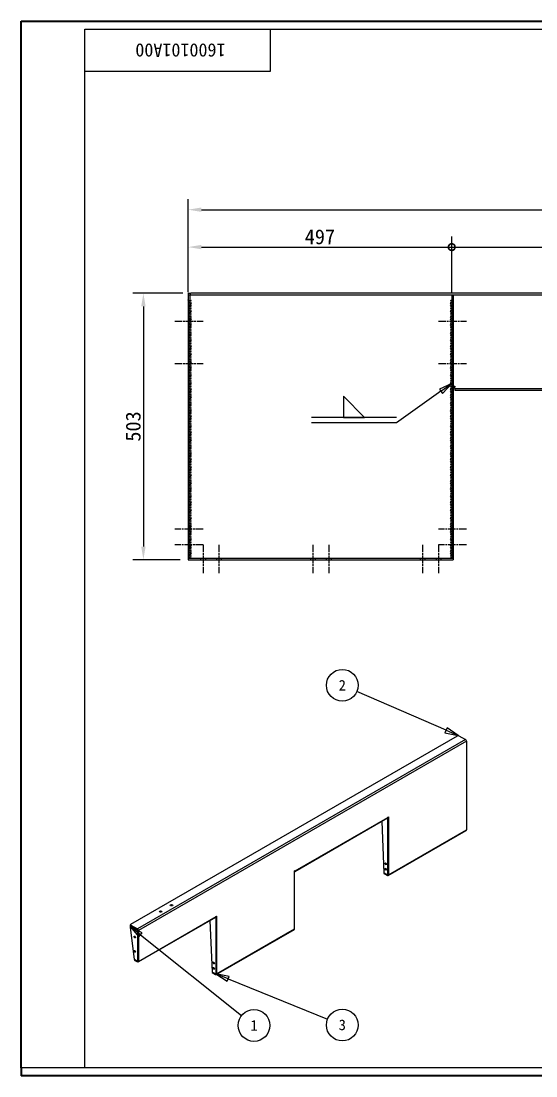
# Model space of a CAD drawing. Header units: millimetres. Extents: x 60 to 2915, y 55 to 2045.
# Drawn here: x 60 to 1031, y 55 to 2045 of the extents above; entities that cross this region are included whole.
import ezdxf

# ---------------------------------------------------------------- set-up
doc = ezdxf.new("R2010")
doc.units = ezdxf.units.MM
doc.header["$LTSCALE"] = 10
doc.linetypes.add('CHAIN', pattern=[0.3543, 0.2362, -0.0295, 0.0591, -0.0295])
doc.linetypes.add('DASHED', pattern=[0.2067, 0.1654, -0.0413])
for name, color, linetype, lineweight, true_color in [('中心线 (ISO)', 1, 'CHAIN', 18, 0xff0000), ('尺寸 (ISO)', 7, 'Continuous', 18, 0x008000), ('符号 (ISO)', 7, 'Continuous', 18, 0x008000), ('隐藏 (ISO)', 5, 'DASHED', 18, 0x0000ff)]:
    doc.layers.add(name, color=color, linetype=linetype, lineweight=lineweight, true_color=true_color)
for name, color, linetype, lineweight in [('可见 (ISO)', 7, 'Continuous', 25), ('可见窄的 (ISO)', 7, 'Continuous', 18), ('图框 (ISO)', 7, 'Continuous', 35)]:
    doc.layers.add(name, color=color, linetype=linetype, lineweight=lineweight)
doc.styles.add('文本样式74', font='SimSun.ttf')
doc.styles.add('最新国标', font='simfang.ttf')
doc.styles.add('注释文本 (ISO)', font='simfang.ttf')
doc.dimstyles.new('默认 (GB)', dxfattribs={"dimscale": 10, "dimtxt": 2.8, "dimasz": 2.5, "dimexe": 2, "dimexo": 1.5, "dimgap": 0.5, "dimtad": 1, "dimtoh": 1, "dimdsep": 46, "dimtxsty": '最新国标', "dimcen": 0.09, "dimdle": 10, "dimclrd": 256, "dimclre": 256, "dimclrt": 256, "dimaunit": 1, "dimadec": 3, "dimazin": 2, "dimtfac": 0.535714, "dimtdec": 3, "dimtmove": 0, "dimatfit": 3, "dimfxl": 0, "dimtolj": 1, "dimlwd": -1, "dimlwe": -1, "dimarcsym": 0})

# ---------------------------------------------------------------- blocks, each defined once
blk = doc.blocks.new('图框 最新国标')
at = {"layer": '图框 (ISO)'}
for p, q in [((6, 7), (6, 204.5)), ((6, 204.5), (291.5, 204.5)), ((291.5, 204.5), (291.5, 5.5)), ((6, 7), (6, 5.5)), ((6, 7), (6, 5.5)), ((291.5, 5.5), (6, 5.5))]:
    blk.add_line(p, q, dxfattribs=at)
at = {"layer": '图框 (ISO)', "color": 7, "linetype": 'Continuous', "lineweight": 25}
for p, q in [((18, 203), (290, 203)), ((18, 7), (18, 203)), ((18, 203), (290, 203)), ((53, 203), (53, 195)), ((290, 203), (290, 7)), ((290, 203), (290, 7)), ((53, 195), (18, 195)), ((290, 7), (6, 7)), ((290, 7), (18, 7))]:
    blk.add_line(p, q, dxfattribs=at)
at = {"layer": '图框 (ISO)', "style": '文本样式74'}
blk.add_attdef('零件代号_001', (44.55, 200.25), '', height=2.5, rotation=180, dxfattribs=at)
blk = doc.blocks.new('_DotSmall')
at = {"color": 0, "linetype": 'ByBlock', "const_width": 0.5}
blk.add_lwpolyline([(-0.0625, 0, 1), (0.0625, 0, 1)], format="xyb", close=True, dxfattribs=at)
blk = doc.blocks.new('*D5')
at = {"layer": 'Defpoints', "color": 0, "transparency": 16777216}
for p in [(872.1, 1618.6), (375.1, 1518.6), (872.1, 1518.6)]:
    blk.add_point(p, dxfattribs=at)
at = {"layer": '尺寸 (ISO)', "color": 116, "true_color": 0x00803f, "transparency": 16777216}
for p, q in [((375.1, 1533.6), (375.1, 1638.6)), ((872.1, 1533.6), (872.1, 1638.6)), ((400.1, 1618.6), (872.1, 1618.6))]:
    blk.add_line(p, q, dxfattribs=at)
blk.add_solid([(400.1, 1622.8), (400.1, 1614.5), (375.1, 1618.6)], dxfattribs=at)
at = {"layer": '尺寸 (ISO)', "color": 116, "true_color": 0x00803f, "transparency": 16777216, "xscale": 25, "yscale": 25, "zscale": 25}
blk.add_blockref('_DotSmall', (872.1, 1618.6), dxfattribs=at)
at = {"layer": '尺寸 (ISO)', "transparency": 16777216, "insert": (623.5, 1637.8), "char_height": 28, "attachment_point": 5, "style": '最新国标'}
blk.add_mtext('\\A1;497', dxfattribs=at)
blk = doc.blocks.new('*D7')
at = {"layer": 'Defpoints', "color": 0, "transparency": 16777216}
for p in [(1475.1, 1618.6), (872.1, 1518.6), (1475.1, 1518.6)]:
    blk.add_point(p, dxfattribs=at)
at = {"layer": '尺寸 (ISO)', "color": 116, "true_color": 0x00803f, "transparency": 16777216}
for p, q in [((872.1, 1533.6), (872.1, 1638.6)), ((1475.1, 1533.6), (1475.1, 1638.6)), ((872.1, 1618.6), (1475.1, 1618.6))]:
    blk.add_line(p, q, dxfattribs=at)
at = {"layer": '尺寸 (ISO)', "color": 116, "true_color": 0x00803f, "transparency": 16777216, "xscale": 25, "yscale": 25, "zscale": 25, "rotation": 180}
blk.add_blockref('_DotSmall', (872.1, 1618.6), dxfattribs=at)
at = {"layer": '尺寸 (ISO)', "color": 116, "true_color": 0x00803f, "transparency": 16777216, "xscale": 25, "yscale": 25, "zscale": 25}
blk.add_blockref('_DotSmall', (1475.1, 1618.6), dxfattribs=at)
at = {"layer": '尺寸 (ISO)', "transparency": 16777216, "insert": (1173.7, 1637.8), "char_height": 28, "attachment_point": 5, "style": '最新国标'}
blk.add_mtext('\\A1;603', dxfattribs=at)
blk = doc.blocks.new('*D10')
at = {"layer": 'Defpoints', "color": 0, "transparency": 16777216}
for p in [(380.1, 1531.7), (290.6, 1028.7), (375.1, 1028.7)]:
    blk.add_point(p, dxfattribs=at)
at = {"layer": '尺寸 (ISO)', "color": 116, "true_color": 0x00803f, "transparency": 16777216}
for p, q in [((365.1, 1531.7), (270.6, 1531.7)), ((290.6, 1506.7), (290.6, 1053.7)), ((360.1, 1028.7), (270.6, 1028.7))]:
    blk.add_line(p, q, dxfattribs=at)
for points in [[(286.5, 1506.7), (294.8, 1506.7), (290.6, 1531.7)], [(286.5, 1053.7), (294.8, 1053.7), (290.6, 1028.7)]]:
    blk.add_solid(points, dxfattribs=at)
at = {"layer": '尺寸 (ISO)', "transparency": 16777216, "insert": (271.5, 1280.2), "char_height": 28, "attachment_point": 5, "rotation": 90, "style": '最新国标'}
blk.add_mtext('\\A1;503', dxfattribs=at)
blk = doc.blocks.new('引出序号1')
at = {"layer": '符号 (ISO)'}
for p, q in [((86.14, 70.7), (69.31, 78.01)), ((86.33, 71.16), (85.94, 70.24)), ((85.94, 70.24), (88.43, 69.7)), ((86.14, 70.7), (88.43, 69.7)), ((88.43, 69.7), (86.33, 71.16))]:
    blk.add_line(p, q, dxfattribs=at)
at = {"layer": '符号 (ISO)', "flags": 128}
blk.add_lwpolyline([(85.94, 70.24), (88.43, 69.7), (86.33, 71.16), (85.94, 70.24)], dxfattribs=at)
at = {"layer": '符号 (ISO)'}
blk.add_circle((66.57, 79.2), 3, dxfattribs=at)
blk.add_solid([(85.94, 70.24), (88.43, 69.7), (86.33, 71.16), (85.94, 70.24)], dxfattribs=at)
at = {"layer": '符号 (ISO)', "insert": (66.57, 79.2), "char_height": 2, "attachment_point": 5, "style": '注释文本 (ISO)'}
blk.add_mtext('2', dxfattribs=at)
blk = doc.blocks.new('引出序号2')
at = {"layer": '符号 (ISO)'}
for p, q in [((28.51, 32.12), (26.56, 33.68)), ((28.82, 32.51), (26.56, 33.68)), ((26.56, 33.68), (28.2, 31.73)), ((28.2, 31.73), (28.82, 32.51)), ((28.51, 32.12), (47.58, 16.88))]:
    blk.add_line(p, q, dxfattribs=at)
at = {"layer": '符号 (ISO)', "flags": 128}
blk.add_lwpolyline([(28.82, 32.51), (26.56, 33.68), (28.2, 31.73), (28.82, 32.51)], dxfattribs=at)
at = {"layer": '符号 (ISO)'}
blk.add_circle((49.92, 15.02), 3, dxfattribs=at)
blk.add_solid([(28.82, 32.51), (26.56, 33.68), (28.2, 31.73), (28.82, 32.51)], dxfattribs=at)
at = {"layer": '符号 (ISO)', "insert": (49.92, 15.02), "char_height": 2, "attachment_point": 5, "style": '注释文本 (ISO)'}
blk.add_mtext('1', dxfattribs=at)
blk = doc.blocks.new('引出序号3')
at = {"layer": '符号 (ISO)'}
for p, q in [((45.04, 23.81), (42.72, 24.75)), ((45.22, 24.28), (42.72, 24.75)), ((42.72, 24.75), (44.85, 23.35)), ((44.85, 23.35), (45.22, 24.28)), ((45.04, 23.81), (63.79, 16.22))]:
    blk.add_line(p, q, dxfattribs=at)
at = {"layer": '符号 (ISO)', "flags": 128}
blk.add_lwpolyline([(45.22, 24.28), (42.72, 24.75), (44.85, 23.35), (45.22, 24.28)], dxfattribs=at)
at = {"layer": '符号 (ISO)'}
blk.add_circle((66.57, 15.1), 3, dxfattribs=at)
blk.add_solid([(45.22, 24.28), (42.72, 24.75), (44.85, 23.35), (45.22, 24.28)], dxfattribs=at)
at = {"layer": '符号 (ISO)', "insert": (66.57, 15.11), "char_height": 2, "attachment_point": 5, "style": '注释文本 (ISO)'}
blk.add_mtext('3', dxfattribs=at)
blk = doc.blocks.new('Caterpillar1')
at = {"layer": '符号 (ISO)'}
for centre in [(37.81, 152.19), (37.81, 151.89), (37.81, 151.59), (37.81, 151.29), (37.81, 150.99), (37.81, 150.69), (37.81, 150.39), (37.81, 150.09), (37.81, 149.79), (37.81, 149.49), (37.81, 149.19), (37.81, 148.89), (37.81, 148.59), (37.81, 148.29), (37.81, 147.99), (37.81, 147.69), (37.81, 147.39), (37.81, 147.09), (37.81, 146.79), (37.81, 146.49), (37.81, 146.18), (37.81, 145.88), (37.81, 145.58), (37.81, 145.28), (37.81, 144.98), (37.81, 144.68), (37.81, 144.38), (37.81, 144.08), (37.81, 143.78), (37.81, 143.48), (37.81, 143.18), (37.81, 142.88), (37.81, 142.58), (37.81, 142.28), (37.81, 141.98), (37.81, 141.68), (37.81, 141.38), (37.81, 141.08), (37.81, 140.78), (37.81, 140.48), (37.81, 140.18), (37.81, 139.88), (37.81, 139.58), (37.81, 139.28), (37.81, 138.98), (37.81, 138.68), (37.81, 138.38), (37.81, 138.08), (37.81, 137.78), (37.81, 137.47), (37.81, 137.17), (37.81, 136.87), (37.81, 136.57), (37.81, 136.27), (37.81, 135.97), (37.81, 135.67), (37.81, 135.37), (37.81, 135.07), (37.81, 134.77), (37.81, 134.47), (37.81, 134.17), (37.81, 133.87), (37.81, 133.57), (37.81, 133.27), (37.81, 132.97), (37.81, 132.67), (37.81, 132.37), (37.81, 132.07), (37.81, 131.77), (37.81, 131.47), (37.81, 131.17), (37.81, 130.87), (37.81, 130.57), (37.81, 130.27), (37.81, 129.97), (37.81, 129.67), (37.81, 129.37), (37.81, 129.06), (37.81, 128.76), (37.81, 128.46), (37.81, 128.16), (37.81, 127.86), (37.81, 127.56), (37.81, 127.26), (37.81, 126.96), (37.81, 126.66), (37.81, 126.36), (37.81, 126.06), (37.81, 125.76), (37.81, 125.46), (37.81, 125.16), (37.81, 124.86), (37.81, 124.56), (37.81, 124.26), (37.81, 123.96), (37.81, 123.66), (37.81, 123.36), (37.81, 123.06), (37.81, 122.76), (37.81, 122.46), (37.81, 122.16), (37.81, 121.86), (37.81, 121.56), (37.81, 121.26), (37.81, 120.96), (37.81, 120.65), (37.81, 120.35), (37.81, 120.05), (37.81, 119.75), (37.81, 119.45), (37.81, 119.15), (37.81, 118.85), (37.81, 118.55), (37.81, 118.25), (37.81, 117.95), (37.81, 117.65), (37.81, 117.35), (37.81, 117.05), (37.81, 116.75), (37.81, 116.45), (37.81, 116.15), (37.81, 115.85), (37.81, 115.55), (37.81, 115.25), (37.81, 114.95), (37.81, 114.65), (37.81, 114.35), (37.81, 114.05), (37.81, 113.75), (37.81, 113.45), (37.81, 113.15), (37.81, 112.85), (37.81, 112.55), (37.81, 112.25), (37.81, 111.94), (37.81, 111.64), (37.81, 111.34), (37.81, 111.04), (37.81, 110.74), (37.81, 110.44), (37.81, 110.14), (37.81, 109.84), (37.81, 109.54), (37.81, 109.24), (37.81, 108.94), (37.81, 108.64), (37.81, 108.34), (37.81, 108.04), (37.81, 107.74), (37.81, 107.44), (37.81, 107.14), (37.81, 106.84), (37.81, 106.54), (37.81, 106.24), (37.81, 105.94), (37.81, 105.64), (37.81, 105.34), (37.81, 105.04), (37.81, 104.74), (37.81, 104.44), (37.81, 104.14), (37.81, 103.84)]:
    blk.add_arc(centre, 0.45, 228.1897, 311.8103, dxfattribs=at)
blk = doc.blocks.new('Caterpillar2')
at = {"layer": '符号 (ISO)'}
for centre in [(87.21, 152.19), (87.21, 151.89), (87.21, 151.59), (87.21, 151.29), (87.21, 150.99), (87.21, 150.69), (87.21, 150.39), (87.21, 150.09), (87.21, 149.79), (87.21, 149.49), (87.21, 149.19), (87.21, 148.89), (87.21, 148.59), (87.21, 148.29), (87.21, 147.99), (87.21, 147.69), (87.21, 147.39), (87.21, 147.09), (87.21, 146.79), (87.21, 146.49), (87.21, 146.18), (87.21, 145.88), (87.21, 145.58), (87.21, 145.28), (87.21, 144.98), (87.21, 144.68), (87.21, 144.38), (87.21, 144.08), (87.21, 143.78), (87.21, 143.48), (87.21, 143.18), (87.21, 142.88), (87.21, 142.58), (87.21, 142.28), (87.21, 141.98), (87.21, 141.68), (87.21, 141.38), (87.21, 141.08), (87.21, 140.78), (87.21, 140.48), (87.21, 140.18), (87.21, 139.88), (87.21, 139.58), (87.21, 139.28), (87.21, 138.98), (87.21, 138.68), (87.21, 138.38), (87.21, 138.08), (87.21, 137.78), (87.21, 137.47), (87.21, 137.17), (87.21, 136.87), (87.21, 136.57), (87.21, 136.27), (87.21, 135.97), (87.21, 135.67), (87.21, 135.37), (87.21, 135.07), (87.21, 134.77), (87.21, 134.47), (87.21, 134.17), (87.21, 133.87), (87.21, 133.57), (87.21, 133.27), (87.21, 132.97), (87.21, 132.67), (87.21, 132.37), (87.21, 132.07), (87.21, 131.77), (87.21, 131.47), (87.21, 131.17), (87.21, 130.87), (87.21, 130.57), (87.21, 130.27), (87.21, 129.97), (87.21, 129.67), (87.21, 129.37), (87.21, 129.06), (87.21, 128.76), (87.21, 128.46), (87.21, 128.16), (87.21, 127.86), (87.21, 127.56), (87.21, 127.26), (87.21, 126.96), (87.21, 126.66), (87.21, 126.36), (87.21, 126.06), (87.21, 125.76), (87.21, 125.46), (87.21, 125.16), (87.21, 124.86), (87.21, 124.56), (87.21, 124.26), (87.21, 123.96), (87.21, 123.66), (87.21, 123.36), (87.21, 123.06), (87.21, 122.76), (87.21, 122.46), (87.21, 122.16), (87.21, 121.86), (87.21, 121.56), (87.21, 121.26), (87.21, 120.96), (87.21, 120.65), (87.21, 120.35), (87.21, 120.05), (87.21, 119.75), (87.21, 119.45), (87.21, 119.15), (87.21, 118.85), (87.21, 118.55), (87.21, 118.25), (87.21, 117.95), (87.21, 117.65), (87.21, 117.35), (87.21, 117.05), (87.21, 116.75), (87.21, 116.45), (87.21, 116.15), (87.21, 115.85), (87.21, 115.55), (87.21, 115.25), (87.21, 114.95), (87.21, 114.65), (87.21, 114.35), (87.21, 114.05), (87.21, 113.75), (87.21, 113.45), (87.21, 113.15), (87.21, 112.85), (87.21, 112.55), (87.21, 112.25), (87.21, 111.94), (87.21, 111.64), (87.21, 111.34), (87.21, 111.04), (87.21, 110.74), (87.21, 110.44), (87.21, 110.14), (87.21, 109.84), (87.21, 109.54), (87.21, 109.24), (87.21, 108.94), (87.21, 108.64), (87.21, 108.34), (87.21, 108.04), (87.21, 107.74), (87.21, 107.44), (87.21, 107.14), (87.21, 106.84), (87.21, 106.54), (87.21, 106.24), (87.21, 105.94), (87.21, 105.64), (87.21, 105.34), (87.21, 105.04), (87.21, 104.74), (87.21, 104.44), (87.21, 104.14), (87.21, 103.84)]:
    blk.add_arc(centre, 0.45, 228.1897, 311.8103, dxfattribs=at)
blk = doc.blocks.new('*D20')
at = {"layer": 'Defpoints', "color": 0, "transparency": 16777216}
for p in [(2475.1, 1689.2), (375.1, 1518.6), (2475.1, 1525.7)]:
    blk.add_point(p, dxfattribs=at)
at = {"layer": '尺寸 (ISO)', "color": 116, "true_color": 0x00803f, "transparency": 16777216}
for p, q in [((375.1, 1533.6), (375.1, 1709.2)), ((2475.1, 1540.7), (2475.1, 1709.2)), ((400.1, 1689.2), (2450.1, 1689.2))]:
    blk.add_line(p, q, dxfattribs=at)
for points in [[(400.1, 1693.4), (400.1, 1685), (375.1, 1689.2)], [(2450.1, 1693.4), (2450.1, 1685), (2475.1, 1689.2)]]:
    blk.add_solid(points, dxfattribs=at)
at = {"layer": '尺寸 (ISO)', "transparency": 16777216, "insert": (1425.1, 1708.4), "char_height": 28, "attachment_point": 5, "style": '最新国标'}
blk.add_mtext('\\A1;2100', dxfattribs=at)
blk = doc.blocks.new('焊接符号标识符1')
at = {"layer": '符号 (ISO)'}
for p, q in [((87.21, 136.12), (84.88, 135.08)), ((85.17, 134.67), (87.21, 136.12)), ((85.46, 134.27), (87.21, 136.12)), ((70.77, 129.74), (66.77, 133.74)), ((66.77, 133.74), (66.77, 129.74)), ((85.17, 134.67), (76.77, 128.69)), ((84.88, 135.08), (85.46, 134.27)), ((66.77, 129.74), (70.77, 129.74)), ((76.77, 128.69), (60.77, 128.69))]:
    blk.add_line(p, q, dxfattribs=at)
at = {"layer": '符号 (ISO)', "linetype": 'DASHED', "ltscale": 12.901145}
blk.add_line((76.77, 129.74), (60.77, 129.74), dxfattribs=at)
at = {"layer": '符号 (ISO)', "flags": 128}
blk.add_lwpolyline([(85.46, 134.27), (87.21, 136.12), (84.88, 135.08), (85.46, 134.27)], dxfattribs=at)
at = {"layer": '符号 (ISO)'}
blk.add_solid([(85.46, 134.27), (87.21, 136.12), (84.88, 135.08), (85.46, 134.27)], dxfattribs=at)

msp = doc.modelspace()

# ---------------------------------------------------------------- linework, layer by layer
at = {"layer": '中心线 (ISO)', "ltscale": 5.889299}
for p, q in [((350.054, 1478.749), (403.054, 1478.749)), ((847.054, 1478.749), (900.054, 1478.749)), ((350.054, 1398.749), (403.054, 1398.749)), ((847.054, 1398.749), (900.054, 1398.749)), ((403.054, 1086.749), (350.054, 1086.749)), ((900.054, 1086.749), (847.054, 1086.749)), ((403.054, 1056.749), (350.054, 1056.749)), ((403.054, 1056.749), (403.054, 1003.749)), ((433.054, 1056.749), (433.054, 1003.749)), ((610.054, 1056.749), (610.054, 1003.749)), ((640.054, 1056.749), (640.054, 1003.749)), ((817.054, 1056.749), (817.054, 1003.749)), ((847.054, 1056.749), (847.054, 1003.749)), ((900.054, 1056.749), (847.054, 1056.749))]:
    msp.add_line(p, q, dxfattribs=at)
at = {"layer": '可见 (ISO)'}
for p, q in [((375.054, 1531.749), (380.054, 1531.749)), ((375.054, 1531.749), (375.054, 1528.749)), ((375.054, 1528.749), (375.054, 1518.877)), ((375.054, 1528.749), (378.054, 1528.749)), ((375.054, 1518.621), (375.054, 1518.877)), ((375.054, 1518.621), (375.054, 1031.749)), ((380.054, 1528.749), (378.054, 1528.749)), ((378.054, 1528.749), (378.054, 1518.877)), ((378.054, 1518.877), (378.054, 1518.621)), ((378.054, 1518.621), (378.054, 1031.749)), ((2470.054, 1531.749), (380.054, 1531.749)), ((380.054, 1528.749), (2470.054, 1528.749)), ((872.054, 1528.749), (872.054, 1518.877)), ((872.054, 1528.749), (875.054, 1528.749)), ((872.054, 1518.621), (872.054, 1518.877)), ((872.054, 1518.621), (872.054, 1031.749)), ((875.054, 1528.749), (875.054, 1518.877)), ((875.054, 1518.877), (875.054, 1518.621)), ((875.054, 1518.621), (875.054, 1031.749)), ((875.054, 1356.249), (878.054, 1356.249)), ((878.054, 1356.249), (878.054, 1354.749)), ((878.054, 1351.749), (878.054, 1354.749)), ((878.054, 1351.749), (1472.054, 1351.749)), ((878.054, 1351.749), (878.054, 1348.749)), ((878.054, 1348.749), (1472.054, 1348.749)), ((375.054, 1031.749), (875.054, 1031.749)), ((375.054, 1031.749), (375.054, 1028.749)), ((375.054, 1031.749), (378.054, 1031.749)), ((375.054, 1028.749), (875.054, 1028.749)), ((872.054, 1031.749), (875.054, 1031.749)), ((875.054, 1031.749), (875.054, 1028.749)), ((267.036, 341.162), (882.808, 696.678)), ((885.754, 696.678), (898.128, 689.534)), ((899.896, 686.472), (899.896, 519.431)), ((576.172, 440.549), (751.181, 541.59)), ((751.698, 543.245), (752.582, 543.755)), ((751.698, 542.735), (751.698, 543.245)), ((751.698, 434.889), (751.698, 542.735)), ((751.698, 435.57), (751.698, 542.735)), ((752.582, 543.755), (752.582, 434.379)), ((740.124, 535.207), (744.333, 438.121)), ((752.064, 433.234), (899.378, 518.286)), ((575.805, 441.693), (576.689, 442.204)), ((575.805, 332.317), (575.805, 441.693)), ((576.689, 442.204), (576.689, 441.693)), ((750.814, 434.379), (744.333, 438.121)), ((744.333, 438.121), (744.333, 437.1)), ((744.333, 438.121), (750.225, 434.719)), ((744.333, 437.1), (750.814, 433.358)), ((751.698, 434.865), (751.267, 434.616)), ((266.425, 339.789), (265.562, 339.291)), ((278.821, 331.636), (265.562, 339.291)), ((265.562, 339.291), (265.562, 336.016)), ((266.425, 340.312), (266.425, 339.291)), ((267.036, 339.461), (279.41, 332.317)), ((267.036, 338.44), (279.41, 331.296)), ((280.66, 269.935), (427.09, 354.476)), ((416.034, 348.093), (420.242, 251.007)), ((427.608, 356.131), (428.492, 356.642)), ((427.608, 355.621), (427.608, 356.131)), ((427.608, 247.775), (427.608, 355.621)), ((427.608, 248.456), (427.608, 355.621)), ((428.492, 356.642), (428.492, 247.265)), ((265.579, 335.754), (272.928, 274.822)), ((280.294, 329.765), (280.294, 271.59)), ((280.294, 272.27), (280.294, 329.085)), ((281.178, 329.255), (281.178, 271.08)), ((427.974, 246.121), (575.288, 331.172)), ((272.928, 274.822), (278.821, 271.42)), ((273.791, 274.324), (273.791, 273.801)), ((279.41, 271.08), (274.401, 273.971)), ((274.401, 272.951), (279.41, 270.059)), ((280.294, 271.565), (279.862, 271.317)), ((426.724, 247.265), (420.242, 251.007)), ((420.242, 251.007), (420.242, 249.987)), ((420.242, 251.007), (426.135, 247.605)), ((420.242, 249.987), (426.724, 246.244)), ((427.607, 247.751), (427.176, 247.502))]:
    msp.add_line(p, q, dxfattribs=at)
for centre, major_axis, start_param, end_param in [((884.281, 695.828), (2.083, 0), 0.78539816, 2.35619449), ((898.128, 687.493), (1.25, -2.165), 0.78539816, 2.35619449), ((749.931, 543.755), (1.25, -2.165), 0, 0.78539816), ((898.128, 520.451), (1.25, -2.165), 0, 0.78539816), ((574.922, 442.714), (1.25, -2.165), 6.02138592, 7.06858347), ((748.163, 455.642), (0.938, -1.624), 3.63247533, 5.79230263), ((748.163, 445.436), (0.938, -1.624), 3.63247533, 5.79230263), ((750.225, 436.42), (1.042, -1.804), 5.49778714, 7.06858347), ((750.814, 435.399), (0.625, -1.083), 5.49778714, 7.06858347), ((750.814, 435.399), (1.25, -2.165), 5.49778714, 7.06858347), ((323.015, 363.956), (-2.292, 0), 3.53755322, 5.88722474), ((343.639, 375.863), (-2.292, 0), 3.53755322, 5.88722474), ((268.509, 340.312), (-2.083, 0), 5.49778714, 7.06858347), ((268.509, 339.291), (-2.083, 0), 0, 0.78539816), ((425.84, 356.642), (1.25, -2.165), 0, 0.78539816), ((267.036, 335.165), (-1.042, 1.804), 0.78539816, 0.93399529), ((275.285, 317.688), (0.938, -1.624), 3.63247533, 5.79230263), ((278.821, 329.935), (1.042, -1.804), 0.78539816, 2.35619449), ((279.41, 330.276), (1.25, -2.165), 0.78539816, 2.35619449), ((279.41, 330.276), (0.625, -1.083), 0.78539816, 2.35619449), ((574.038, 333.337), (1.25, -2.165), 0, 0.78539816), ((275.285, 290.471), (0.938, -1.624), 3.63247533, 5.79230263), ((275.874, 273.801), (-2.083, 0), 0, 0.78539816), ((278.821, 273.121), (1.042, -1.804), 5.49778714, 7.06858347), ((279.41, 272.1), (0.625, -1.083), 5.49778714, 7.06858347), ((279.41, 272.1), (1.25, -2.165), 5.49778714, 7.06858347), ((424.072, 268.528), (0.938, -1.624), 3.63247533, 5.79230263), ((424.072, 258.322), (0.938, -1.624), 3.63247533, 5.79230263), ((426.135, 249.306), (1.042, -1.804), 5.49778714, 7.06858347), ((426.724, 248.286), (0.625, -1.083), 5.49778714, 7.06858347), ((426.724, 248.286), (1.25, -2.165), 5.49778714, 7.06858347)]:
    msp.add_ellipse(centre, major_axis=major_axis, ratio=0.57735027, start_param=start_param, end_param=end_param, dxfattribs=at)
for centre, major_axis in [((747.279, 455.131), (0.937, -1.624)), ((747.279, 444.925), (0.937, -1.624)), ((343.639, 376.884), (2.292, 0)), ((323.015, 364.977), (2.292, 0)), ((274.401, 317.178), (0.937, -1.624)), ((274.401, 289.961), (0.937, -1.624)), ((423.188, 268.018), (0.937, -1.624)), ((423.188, 257.811), (0.937, -1.624))]:
    msp.add_ellipse(centre, major_axis=major_axis, ratio=0.57735027, dxfattribs=at)
at = {"layer": '可见窄的 (ISO)'}
for p, q in [((898.128, 689.534), (279.41, 332.317)), ((899.896, 686.472), (281.178, 329.255)), ((576.689, 441.693), (751.698, 542.735)), ((752.582, 434.379), (899.896, 519.431)), ((576.247, 441.948), (576.689, 441.693)), ((750.814, 434.379), (751.109, 434.549)), ((750.814, 433.358), (750.814, 434.379)), ((751.698, 434.889), (752.582, 434.379)), ((267.036, 338.44), (267.036, 339.461)), ((281.178, 271.08), (427.608, 355.621)), ((279.41, 332.317), (279.41, 331.296)), ((281.178, 329.255), (280.294, 329.765)), ((428.492, 247.265), (575.805, 332.317)), ((274.401, 272.951), (274.401, 273.971)), ((279.41, 271.08), (279.705, 271.25)), ((279.41, 270.059), (279.41, 271.08)), ((280.294, 271.59), (281.178, 271.08)), ((426.724, 247.265), (427.018, 247.435)), ((426.724, 246.244), (426.724, 247.265)), ((427.608, 247.775), (428.492, 247.265))]:
    msp.add_line(p, q, dxfattribs=at)
at = {"layer": '隐藏 (ISO)', "ltscale": 0.571309}
for p, q in [((375.054, 1483.249), (378.054, 1483.249)), ((375.054, 1474.249), (378.054, 1474.249)), ((872.054, 1483.249), (875.054, 1483.249)), ((872.054, 1474.249), (875.054, 1474.249)), ((375.054, 1403.249), (378.054, 1403.249)), ((375.054, 1394.249), (378.054, 1394.249)), ((872.054, 1403.249), (875.054, 1403.249)), ((872.054, 1394.249), (875.054, 1394.249)), ((378.054, 1091.249), (375.054, 1091.249)), ((378.054, 1082.249), (375.054, 1082.249)), ((875.054, 1091.249), (872.054, 1091.249)), ((875.054, 1082.249), (872.054, 1082.249)), ((378.054, 1061.249), (375.054, 1061.249)), ((875.054, 1061.249), (872.054, 1061.249)), ((378.054, 1052.249), (375.054, 1052.249)), ((875.054, 1052.249), (872.054, 1052.249)), ((398.554, 1031.749), (398.554, 1028.749)), ((407.554, 1031.749), (407.554, 1028.749)), ((428.554, 1031.749), (428.554, 1028.749)), ((437.554, 1031.749), (437.554, 1028.749)), ((605.554, 1031.749), (605.554, 1028.749)), ((614.554, 1031.749), (614.554, 1028.749)), ((635.554, 1031.749), (635.554, 1028.749)), ((644.554, 1031.749), (644.554, 1028.749)), ((812.554, 1031.749), (812.554, 1028.749)), ((821.554, 1031.749), (821.554, 1028.749)), ((842.554, 1031.749), (842.554, 1028.749)), ((851.554, 1031.749), (851.554, 1028.749))]:
    msp.add_line(p, q, dxfattribs=at)

# ---------------------------------------------------------------- block references
at = {"xscale": 10, "yscale": 10, "zscale": 10}
msp.add_blockref('图框 最新国标', (0, 0), dxfattribs=at).add_auto_attribs({'零件代号_001': '1600101A00'})
at = {"layer": '符号 (ISO)', "xscale": 10, "yscale": 10, "zscale": 10}
for name in ['Caterpillar1', 'Caterpillar2', '焊接符号标识符1', '引出序号1', '引出序号2', '引出序号3']:
    msp.add_blockref(name, (0, 0), dxfattribs=at)

# ---------------------------------------------------------------- dimensions: what is measured, and where the dimension line sits
at = {"layer": '尺寸 (ISO)', "color": 116, "true_color": 0x00803f}
for base, p1, p2, angle, override, picture, middle in [((2475.054, 1689.216), (375.054, 1518.621), (2475.054, 1525.749), 180, {"dimgap": 0.5, "dimtoh": 0, "dimdec": 2, "dimtol": 0, "dimlim": 0, "dimtp": 0, "dimtm": 0, "dimtdec": 3, "dimtofl": 0, "dimatfit": 1}, '*D20', (1425.054, 1689.216)), ((872.054, 1618.621), (375.054, 1518.621), (872.054, 1518.621), 180, {"dimgap": 0.5, "dimtoh": 0, "dimdec": 2, "dimblk2": 'DotSmall', "dimsah": 1, "dimdle": 0, "dimtol": 0, "dimlim": 0, "dimtp": 0, "dimtm": 0, "dimtdec": 3, "dimtofl": 0, "dimatfit": 1}, '*D5', (623.454, 1618.621)), ((1475.054, 1618.621), (872.054, 1518.621), (1475.054, 1518.621), 180, {"dimgap": 0.5, "dimtoh": 0, "dimdec": 2, "dimblk1": 'DotSmall', "dimblk2": 'DotSmall', "dimsah": 1, "dimdle": 0, "dimtol": 0, "dimlim": 0, "dimtp": 0, "dimtm": 0, "dimtdec": 3, "dimtofl": 0, "dimatfit": 1}, '*D7', (1173.654, 1618.621)), ((290.64, 1028.749), (380.054, 1531.749), (375.054, 1028.749), 90, {"dimgap": 0.5, "dimtoh": 0, "dimdec": 2, "dimtol": 0, "dimlim": 0, "dimtp": 0, "dimtm": 0, "dimtdec": 3, "dimtofl": 0, "dimatfit": 1}, '*D10', (290.64, 1280.249))]:
    dim = msp.add_linear_dim(base=base, p1=p1, p2=p2, angle=angle, dimstyle='默认 (GB)', override=override, dxfattribs=at)
    dim.commit()
    dim.dimension.update_dxf_attribs({"geometry": picture, "text_midpoint": middle, "dimtype": 160})

doc.saveas('drawing.dxf')
